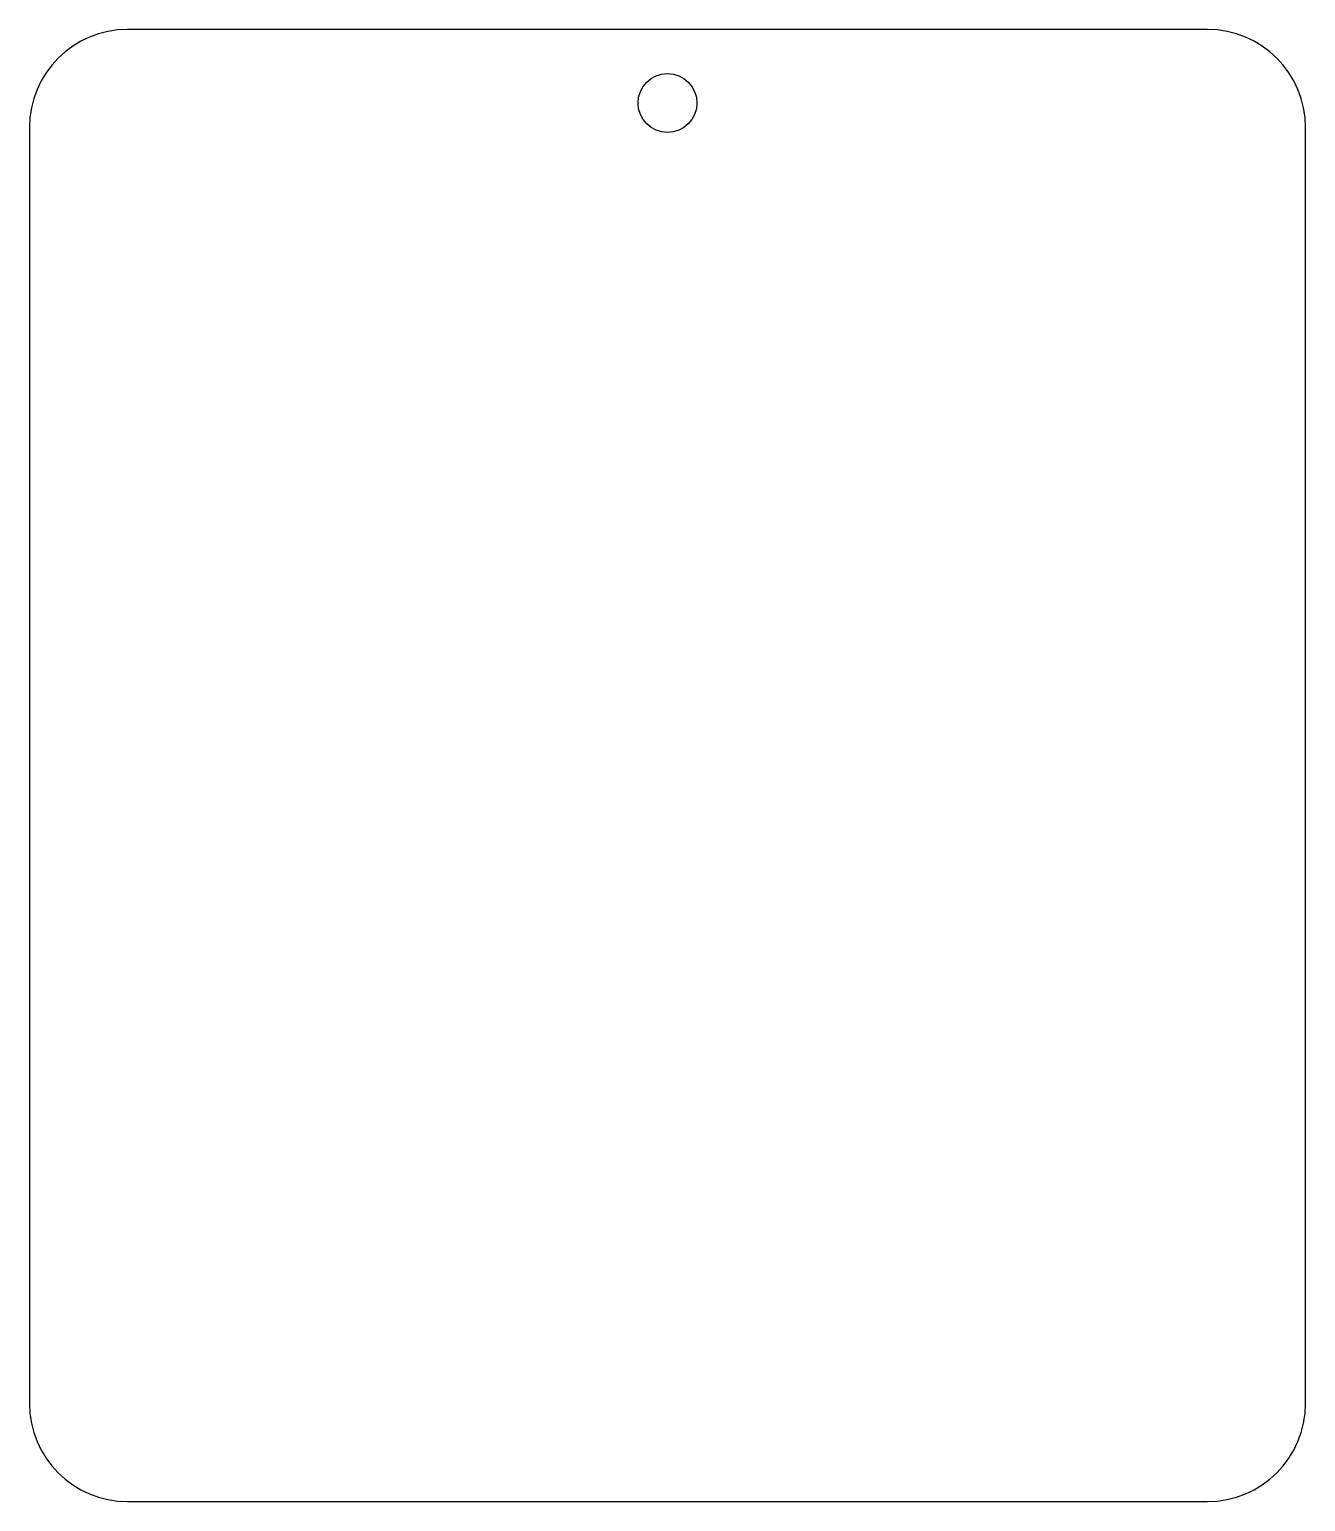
# Model space of a CAD drawing. Header units: millimetres. Extents: x 0 to 260, y 0 to 300.
import ezdxf

# ---------------------------------------------------------------- set-up
doc = ezdxf.new("R2010")
doc.units = ezdxf.units.MM
doc.layers.add('CutContour', color=6, linetype='Continuous')

msp = doc.modelspace()

# ---------------------------------------------------------------- linework, layer by layer
at = {"layer": 'CutContour'}
for p, q in [((240, 300), (20, 300)), ((0, 280), (0, 20)), ((260, 20), (260, 280)), ((20, 0), (240, 0))]:
    msp.add_line(p, q, dxfattribs=at)
msp.add_circle((130, 285), 6, dxfattribs=at)
for centre, start, end in [((20, 280), 90, 180), ((240, 280), 0, 90), ((20, 20), 180, 270), ((240, 20), 270, 360)]:
    msp.add_arc(centre, 20, start, end, dxfattribs=at)

doc.saveas('drawing.dxf')
